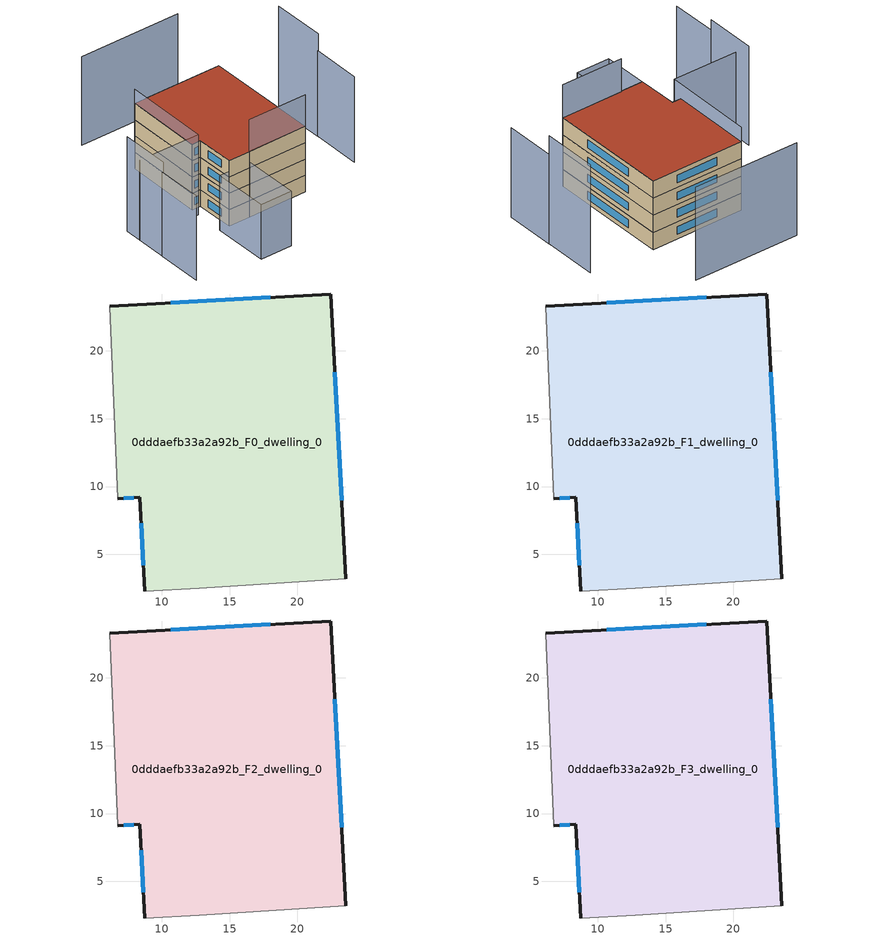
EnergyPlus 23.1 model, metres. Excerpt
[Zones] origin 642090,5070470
0dddaefb33a2a92b_F0_dwelling_0
 floor ground (EU_floor_Construction): 22.47,24.2 23.56,3.19 12.76,2.49 8.75,2.29 8.35,9.2 6.75,9.1 6.16,23.31 z0
 wall outside (EU_wall_Construction): 23.56,3.19 22.47,24.2 6.16,23.31 / 6.75,9.1 8.35,9.2 8.75,2.29 z0:3
 wall adiabatic (EU_wall_Construction): 6.16,23.31 6.75,9.1 / 8.75,2.29 12.76,2.49 23.56,3.19 z0:3
 window (EU_Window_Construction): 17.98,23.96 10.65,23.55 / 23.26,8.97 22.77,18.42 / 8.46,7.3 8.64,4.19 / 7.19,9.12 7.91,9.17 z0.83:2.17
0dddaefb33a2a92b_F1_dwelling_0
 floor to 0dddaefb33a2a92b_F0_dwelling_0 (EU_floor_Construction): 22.47,24.2 23.56,3.19 12.75,2.49 8.75,2.29 8.35,9.2 6.75,9.1 6.16,23.31 z3
 wall outside (EU_wall_Construction): 23.56,3.19 22.47,24.2 6.16,23.31 / 6.75,9.1 8.35,9.2 8.75,2.29 z3:6
 wall adiabatic (EU_wall_Construction): 6.16,23.31 6.75,9.1 / 8.75,2.29 12.76,2.49 23.56,3.19 z3:6
 window (EU_Window_Construction): 17.98,23.96 10.65,23.55 / 23.26,8.97 22.77,18.42 / 8.46,7.3 8.64,4.19 / 7.19,9.12 7.91,9.17 z3.83:5.17
0dddaefb33a2a92b_F2_dwelling_0
 floor to 0dddaefb33a2a92b_F1_dwelling_0 (EU_floor_Construction): 22.47,24.2 23.56,3.19 12.75,2.49 8.75,2.29 8.35,9.2 6.75,9.1 6.16,23.31 z6
 wall outside (EU_wall_Construction): 23.56,3.19 22.47,24.2 6.16,23.31 / 6.75,9.1 8.35,9.2 8.75,2.29 z6:9
 wall adiabatic (EU_wall_Construction): 6.16,23.31 6.75,9.1 / 8.75,2.29 12.76,2.49 23.56,3.19 z6:9
 window (EU_Window_Construction): 17.98,23.96 10.65,23.55 / 23.26,8.97 22.77,18.42 / 8.46,7.3 8.64,4.19 / 7.19,9.12 7.91,9.17 z6.83:8.17
0dddaefb33a2a92b_F3_dwelling_0
 floor to 0dddaefb33a2a92b_F2_dwelling_0 (EU_floor_Construction): 22.47,24.2 23.56,3.19 12.75,2.49 8.75,2.29 8.35,9.2 6.75,9.1 6.16,23.31 z9
 wall outside (EU_wall_Construction): 23.56,3.19 22.47,24.2 6.16,23.31 / 6.75,9.1 8.35,9.2 8.75,2.29 z9:12
 wall adiabatic (EU_wall_Construction): 6.16,23.31 6.75,9.1 / 8.75,2.29 12.76,2.49 23.56,3.19 z9:12
 window (EU_Window_Construction): 17.98,23.96 10.65,23.55 / 23.26,8.97 22.77,18.42 / 8.46,7.3 8.64,4.19 / 7.19,9.12 7.91,9.17 z9.83:11.17
 roof outside (EU_roof_Construction): 23.56,3.19 22.47,24.2 6.16,23.31 6.75,9.1 8.35,9.2 8.75,2.29 12.76,2.49 z12
shading: 12.75,2.62 23.56,3.19 z0:17.8; 12.75,2.54 13.35,-7.52 / 13.35,-7.52 7.55,-7.86 / 7.55,-7.86 6.95,2.19 / 6.95,2.19 12.75,2.54 z0:10; 34.31,5.38 33.87,14.49 z0:15.7; 6.16,23.31 6.82,7.57 / 6.82,7.57 -4.46,7.1 z0:14.6; 33.89,14.18 33.35,23.76 z0:18.9; -4.26,1.5 -3.79,-6.7 z0:15.4; -4.61,10.17 -4.17,1.37 z0:17.3; 21.98,34.19 3.36,33.22 z0:16.2
[Building]
EU S2 Campaign: North Axis=0; Terrain=City; Solar Distribution=FullExterior
[Site:Location]
Lyon-Bron: Latitude=45.75; Longitude=5; Time Zone=1; Elevation=198
[SizingPeriod:WeatherFileDays]
AnnualSizingPeriod: Begin Month=1; Begin Day of Month=1; End Month=12; End Day of Month=31; Day of Week for Start Day=Monday; Use Weather File Daylight Saving Period=No; Use Weather File Rain and Snow Indicators=No
[MATERIAL]
EU_InternalMass_Material: Roughness=MediumRough; Thickness=0.1; Conductivity=1; Density=1800; Specific Heat=900; Thermal Absorptance=0.9; Solar Absorptance=0.7; Visible Absorptance=0.7
[MATERIAL:NOMASS] Roughness=MediumRough; Thermal Absorptance=0.9; Solar Absorptance=0.7; Visible Absorptance=0.7
Name | Thermal Resistance
EU_wall_NoMass | 0.87146
EU_roof_NoMass | 0.842276
EU_floor_NoMass | 0.496999
[WINDOWMATERIAL:SIMPLEGLAZINGSYSTEM]
EU_Window_SimpleGlazing: UFactor=2.2525; Solar Heat Gain Coefficient=0.76; Visible Transmittance=0.76
[CONSTRUCTION]
EU_wall_Construction: EU_wall_NoMass
EU_roof_Construction: EU_roof_NoMass
EU_floor_Construction: EU_floor_NoMass
EU_InternalMass_Construction: EU_InternalMass_Material
EU_Window_Construction: EU_Window_SimpleGlazing
[ZONE] Type=1; Multiplier=1; Ceiling Height=autocalculate; Volume=1006.89; Floor Area=autocalculate; Part of Total Floor Area=Yes
0dddaefb33a2a92b_F0_dwelling_0; 0dddaefb33a2a92b_F1_dwelling_0; 0dddaefb33a2a92b_F2_dwelling_0; 0dddaefb33a2a92b_F3_dwelling_0
[INTERNALMASS] Construction=EU_InternalMass_Construction; Surface Area=335.63
Name | Zone or ZoneList
0dddaefb33a2a92b_F0_dwelling_0_EU_InternalMass | 0dddaefb33a2a92b_F0_dwelling_0
0dddaefb33a2a92b_F1_dwelling_0_EU_InternalMass | 0dddaefb33a2a92b_F1_dwelling_0
0dddaefb33a2a92b_F2_dwelling_0_EU_InternalMass | 0dddaefb33a2a92b_F2_dwelling_0
0dddaefb33a2a92b_F3_dwelling_0_EU_InternalMass | 0dddaefb33a2a92b_F3_dwelling_0
[OTHEREQUIPMENT] Fuel Type=Electricity; Design Level Calculation Method=Watts/Area; Power per Zone Floor Area=1; Fraction Latent=0; Fraction Radiant=0; Fraction Lost=0; Carbon Dioxide Generation Rate=0; EndUse Subcategory=EU_Step8_InternalGains
Name | Zone or ZoneList or Space or SpaceList | Schedule
EU_Step8_InternalGain_0dddaefb33a2a92b_F0_dwelling_0_f000 | 0dddaefb33a2a92b_F0_dwelling_0 | EU_Step8_GainSchedule_0dddaefb33a2a92b_F0_dwelling_0_f000
EU_Step8_InternalGain_0dddaefb33a2a92b_F1_dwelling_0_f000 | 0dddaefb33a2a92b_F1_dwelling_0 | EU_Step8_GainSchedule_0dddaefb33a2a92b_F1_dwelling_0_f000
EU_Step8_InternalGain_0dddaefb33a2a92b_F2_dwelling_0_f000 | 0dddaefb33a2a92b_F2_dwelling_0 | EU_Step8_GainSchedule_0dddaefb33a2a92b_F2_dwelling_0_f000
EU_Step8_InternalGain_0dddaefb33a2a92b_F3_dwelling_0_f000 | 0dddaefb33a2a92b_F3_dwelling_0 | EU_Step8_GainSchedule_0dddaefb33a2a92b_F3_dwelling_0_f000
[ZONEVENTILATION:DESIGNFLOWRATE] Schedule=EU_AlwaysOn; Design Flow Rate Calculation Method=AirChanges/Hour; Air Changes per Hour=0.425; Ventilation Type=Natural; Fan Pressure Rise=0; Fan Total Efficiency=1; Constant Term Coefficient=1; Temperature Term Coefficient=0; Velocity Term Coefficient=0; Velocity Squared Term Coefficient=0; Minimum Indoor Temperature=-100; Maximum Indoor Temperature=100; Delta Temperature=-100; Minimum Outdoor Temperature=-100; Maximum Outdoor Temperature=100; Maximum Wind Speed=40
Name | Zone or ZoneList or Space or SpaceList
EU_ConstantAir_0dddaefb33a2a92b_F0_dwelling_0 | 0dddaefb33a2a92b_F0_dwelling_0
EU_ConstantAir_0dddaefb33a2a92b_F1_dwelling_0 | 0dddaefb33a2a92b_F1_dwelling_0
EU_ConstantAir_0dddaefb33a2a92b_F2_dwelling_0 | 0dddaefb33a2a92b_F2_dwelling_0
EU_ConstantAir_0dddaefb33a2a92b_F3_dwelling_0 | 0dddaefb33a2a92b_F3_dwelling_0
[HVACTEMPLATE:THERMOSTAT] Constant Heating Setpoint=20; Constant Cooling Setpoint=50
EU_HeatOnly_0dddaefb33a2a92b_F0_dwelling_0; EU_HeatOnly_0dddaefb33a2a92b_F1_dwelling_0; EU_HeatOnly_0dddaefb33a2a92b_F2_dwelling_0; EU_HeatOnly_0dddaefb33a2a92b_F3_dwelling_0
[HVACTEMPLATE:ZONE:IDEALLOADSAIRSYSTEM] System Availability Schedule=EU_AlwaysOn; Maximum Heating Supply Air Temperature=50; Minimum Cooling Supply Air Temperature=13; Maximum Heating Supply Air Humidity Ratio=0.0156; Minimum Cooling Supply Air Humidity Ratio=0.0077; Heating Limit=NoLimit; Cooling Limit=NoLimit; Heating Availability Schedule=EU_AlwaysOn; Cooling Availability Schedule=EU_CoolingOff; Dehumidification Control Type=ConstantSensibleHeatRatio; Cooling Sensible Heat Ratio=0.7; Dehumidification Setpoint=60; Humidification Control Type=None; Humidification Setpoint=30; Outdoor Air Method=None; Outdoor Air Flow Rate per Person=0.00944; Outdoor Air Flow Rate per Zone Floor Area=0; Outdoor Air Flow Rate per Zone=0; Demand Controlled Ventilation Type=None; Outdoor Air Economizer Type=NoEconomizer; Heat Recovery Type=None; Sensible Heat Recovery Effectiveness=0.7; Latent Heat Recovery Effectiveness=0.65
Name | Template Thermostat
0dddaefb33a2a92b_F0_dwelling_0 | EU_HeatOnly_0dddaefb33a2a92b_F0_dwelling_0
0dddaefb33a2a92b_F1_dwelling_0 | EU_HeatOnly_0dddaefb33a2a92b_F1_dwelling_0
0dddaefb33a2a92b_F2_dwelling_0 | EU_HeatOnly_0dddaefb33a2a92b_F2_dwelling_0
0dddaefb33a2a92b_F3_dwelling_0 | EU_HeatOnly_0dddaefb33a2a92b_F3_dwelling_0
[SIZING:ZONE] Zone Cooling Design Supply Air Temperature Input Method=SupplyAirTemperature; Zone Cooling Design Supply Air Temperature=13; Zone Heating Design Supply Air Temperature Input Method=SupplyAirTemperature; Zone Heating Design Supply Air Temperature=50; Zone Cooling Design Supply Air Humidity Ratio=0.008; Zone Heating Design Supply Air Humidity Ratio=0.008; Cooling Design Air Flow Method=DesignDay; Cooling Design Air Flow Rate=0; Cooling Minimum Air Flow per Zone Floor Area=0.000762; Cooling Minimum Air Flow=0; Cooling Minimum Air Flow Fraction=0.2; Heating Design Air Flow Method=DesignDay; Heating Design Air Flow Rate=0; Heating Maximum Air Flow per Zone Floor Area=0.002032; Heating Maximum Air Flow=0.141576; Heating Maximum Air Flow Fraction=0.3; Account for Dedicated Outdoor Air System=No; Dedicated Outdoor Air System Control Strategy=NeutralSupplyAir; Dedicated Outdoor Air Low Setpoint Temperature for Design=autosize; Dedicated Outdoor Air High Setpoint Temperature for Design=autosize; Zone Load Sizing Method=Sensible Load Only No Latent Load; Zone Latent Cooling Design Supply Air Humidity Ratio Input Method=HumidityRatioDifference; Zone Cooling Design Supply Air Humidity Ratio Difference=0.005; Zone Latent Heating Design Supply Air Humidity Ratio Input Method=HumidityRatioDifference; Zone Humidification Design Supply Air Humidity Ratio Difference=0.005
0dddaefb33a2a92b_F0_dwelling_0; 0dddaefb33a2a92b_F1_dwelling_0; 0dddaefb33a2a92b_F2_dwelling_0; 0dddaefb33a2a92b_F3_dwelling_0
[SCHEDULE:CONSTANT]
Name | Hourly Value
EU_AlwaysOn | 1
EU_CoolingOff | 0
[SCHEDULE:FILE] Column Number=1; Rows to Skip at Top=0; Number of Hours of Data=8760; Column Separator=Comma; Interpolate to Timestep=No; Minutes per Item=60; Adjust Schedule for Daylight Savings=Yes
Name | File
EU_Step8_GainSchedule_0dddaefb33a2a92b_F0_dwelling_0_f000 | ../../schedules/0dddaefb33a2a92b/0dddaefb33a2a92b_F0_dwelling_0_f000_gain.csv
EU_Step8_GainSchedule_0dddaefb33a2a92b_F1_dwelling_0_f000 | ../../schedules/0dddaefb33a2a92b/0dddaefb33a2a92b_F1_dwelling_0_f000_gain.csv
EU_Step8_GainSchedule_0dddaefb33a2a92b_F2_dwelling_0_f000 | ../../schedules/0dddaefb33a2a92b/0dddaefb33a2a92b_F2_dwelling_0_f000_gain.csv
EU_Step8_GainSchedule_0dddaefb33a2a92b_F3_dwelling_0_f000 | ../../schedules/0dddaefb33a2a92b/0dddaefb33a2a92b_F3_dwelling_0_f000_gain.csv
